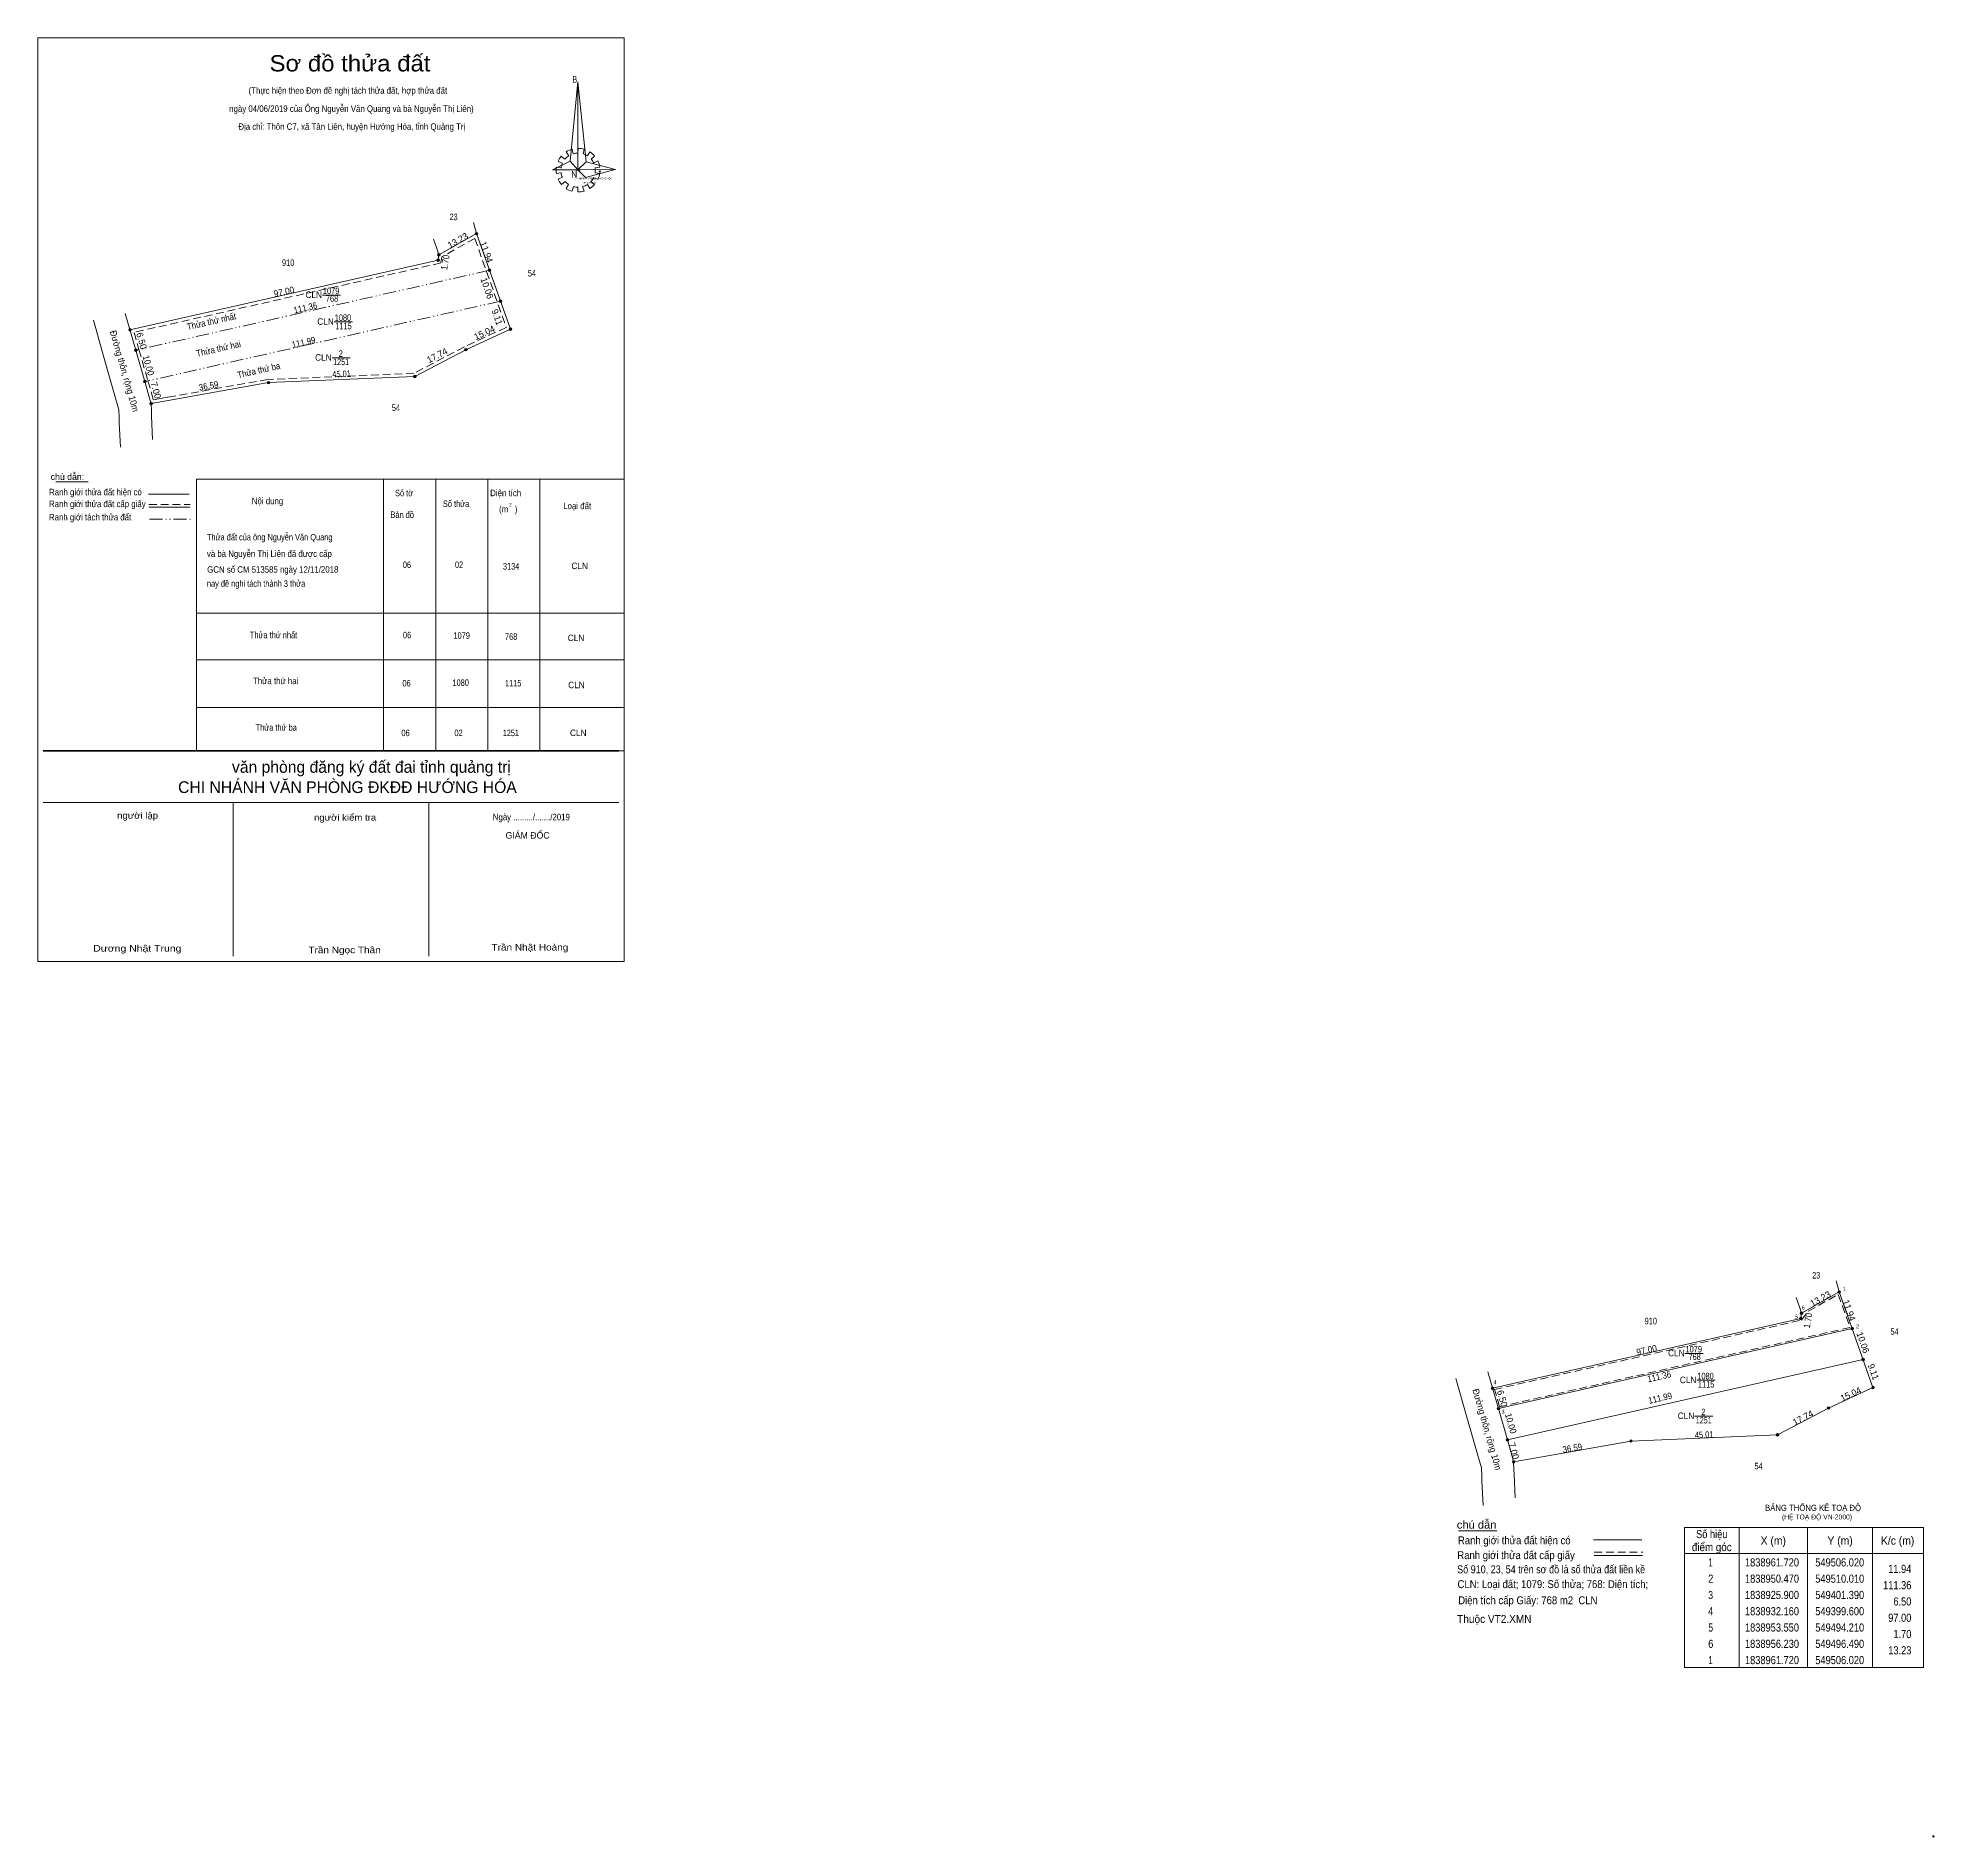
# Model space of a CAD drawing. Header units: metres. Extents: x 548953 to 549535, y 1838794 to 1839347.
import ezdxf
from ezdxf.enums import TextEntityAlignment as Align

# ---------------------------------------------------------------- set-up
doc = ezdxf.new("R2010")
doc.units = ezdxf.units.M
doc.header["$LTSCALE"] = 0.8
doc.header["$PDMODE"] = 32
doc.header["$PDSIZE"] = 0.4
doc.linetypes.add('DASH_DOUBLE_DOT', pattern=[9.2, 5, -1.2, 0.3, -1.2, 0.3, -1.2])
doc.linetypes.add('MEDIUM_DASHED', pattern=[4.5, 3, -1.5])
for name, color, linetype, lineweight in [('1', 7, 'Continuous', 13), ('17', 7, 'Continuous', 13), ('3', 7, 'Continuous', 13), ('6', 7, 'Continuous', 13), ('63', 7, 'Continuous', 13)]:
    doc.layers.add(name, color=color, linetype=linetype, lineweight=lineweight)
doc.layers.add('7', color=7, linetype='Continuous')

msp = doc.modelspace()

# ---------------------------------------------------------------- hatches: boundary and pattern name
at = {"layer": '3'}
for points in [[(549087.96, 1839286.71, 1), (549087.16, 1839286.71, 1)], [(549076.15, 1839278.54, 1), (549075.35, 1839278.54, 1)], [(549076.43, 1839280.22, 1), (549075.63, 1839280.22, 1)], [(549091.95, 1839275.46, 1), (549091.15, 1839275.46, 1)], [(549095.31, 1839265.98, 1), (549094.51, 1839265.98, 1)], [(548981.54, 1839257.15, 1), (548980.74, 1839257.15, 1)], [(549098.36, 1839257.39, 1), (549097.56, 1839257.39, 1)], [(548983.33, 1839250.89, 1), (548982.53, 1839250.89, 1)], [(549084.71, 1839251.08, 1), (549083.91, 1839251.08, 1)], [(548986.08, 1839241.28, 1), (548985.28, 1839241.28, 1)], [(549024.04, 1839240.95, 1), (549023.24, 1839240.95, 1)], [(549069.01, 1839242.83, 1), (549068.21, 1839242.83, 1)], [(548988.01, 1839234.56, 1), (548987.21, 1839234.56, 1)], [(549506.42, 1838961.72, 1), (549505.62, 1838961.72, 1)], [(549494.61, 1838953.55, 1), (549493.81, 1838953.55, 1)], [(549494.89, 1838955.23, 1), (549494.09, 1838955.23, 1)], [(549510.41, 1838950.47, 1), (549509.61, 1838950.47, 1)], [(549513.77, 1838940.99, 1), (549512.97, 1838940.99, 1)], [(549400, 1838932.16, 1), (549399.2, 1838932.16, 1)], [(549516.82, 1838932.4, 1), (549516.02, 1838932.4, 1)], [(549401.79, 1838925.9, 1), (549400.99, 1838925.9, 1)], [(549503.17, 1838926.09, 1), (549502.37, 1838926.09, 1)], [(549487.47, 1838917.84, 1), (549486.67, 1838917.84, 1)], [(549404.54, 1838916.29, 1), (549403.74, 1838916.29, 1)], [(549442.5, 1838915.96, 1), (549441.7, 1838915.96, 1)], [(549406.47, 1838909.57, 1), (549405.67, 1838909.57, 1)]]:
    msp.add_hatch(color=256, dxfattribs=at).paths.add_polyline_path(points)

# ---------------------------------------------------------------- linework, layer by layer
at = {"layer": '1'}
for p, q in [((549113.92, 1839308.35), (549112.61, 1839308.89)), ((549113.57, 1839310.53), (549114.66, 1839309.58)), ((549115.88, 1839310.63), (549115.1, 1839311.81)), ((549116.89, 1839312.63), (549117.24, 1839311.22)), ((549118.72, 1839311.44), (549118.76, 1839312.9)), ((549120.64, 1839312.63), (549120.29, 1839311.17)), ((549121.6, 1839310.63), (549122.39, 1839311.81)), ((549123.83, 1839310.53), (549122.73, 1839309.62)), ((549123.52, 1839308.39), (549124.83, 1839309.03)), ((549112.05, 1839307.12), (549113.48, 1839306.89)), ((549113.48, 1839305.43), (549112.05, 1839305.21)), ((549112.61, 1839303.43), (549113.92, 1839304.07)), ((549114.79, 1839302.7), (549113.66, 1839301.79)), ((549115.1, 1839300.56), (549115.84, 1839301.84)), ((549118.02, 1839306.25), (549119.42, 1839306.25)), ((549122.65, 1839302.7), (549123.83, 1839301.84)), ((549124.87, 1839303.38), (549123.43, 1839303.93)), ((549125.44, 1839307.12), (549123.96, 1839306.89)), ((549123.96, 1839305.43), (549125.44, 1839305.21)), ((549117.32, 1839301.15), (549116.89, 1839299.74)), ((549118.72, 1839299.51), (549118.72, 1839300.93)), ((549120.16, 1839301.15), (549120.6, 1839299.79)), ((549122.39, 1839300.56), (549121.6, 1839301.79)), ((549001.56, 1839211.28), (549132.87, 1839211.28)), ((549001.56, 1839211.28), (549001.56, 1839127.94)), ((549059.04, 1839211.28), (549059.04, 1839127.94)), ((549075.04, 1839211.28), (549075.04, 1839127.94)), ((549091.04, 1839211.28), (549091.04, 1839127.94)), ((549107.04, 1839211.28), (549107.04, 1839127.94)), ((549001.56, 1839170.14), (549132.87, 1839170.14)), ((549001.56, 1839155.86), (549132.87, 1839155.86)), ((549001.56, 1839141.19), (549132.87, 1839141.19)), ((549131.28, 1839127.94), (549132.87, 1839127.94)), ((548952.87, 1839126.39), (548952.87, 1839063.22)), ((548954.48, 1839112.07), (549131.28, 1839112.07)), ((549012.87, 1839112.07), (549012.87, 1839064.83)), ((549072.87, 1839112.07), (549072.87, 1839064.83))]:
    msp.add_line(p, q, dxfattribs=at)
at = {"layer": '1', "lineweight": 35}
msp.add_line((548954.48, 1839127.94), (549131.28, 1839127.94), dxfattribs=at)
at = {"layer": '1'}
for points in [[(548952.87, 1839063.22), (548952.87, 1839346.81), (549132.87, 1839346.81), (549132.87, 1839063.22)], [(548952.87, 1839063.22), (548952.87, 1839346.81), (549132.87, 1839346.81), (549132.87, 1839063.22)], [(549118.63, 1839333.3), (549118.72, 1839306.3), (549116.36, 1839308.99)], [(549118.63, 1839333.3), (549118.72, 1839306.3), (549121.21, 1839308.8)], [(549110.87, 1839306.3), (549116.36, 1839308.99), (549118.72, 1839306.3)], [(549130.24, 1839306.39), (549118.72, 1839306.3), (549121.21, 1839308.8)], [(549130.15, 1839306.44), (549120.99, 1839303.98), (549118.72, 1839306.3)]]:
    msp.add_lwpolyline(points, close=True, dxfattribs=at)
for centre, major_axis, start_param, end_param in [((549118.7427, 1839306.2052), (6.7299, 0), 2.43958176, 2.72400246), ((549118.7427, 1839306.2052), (5.2744, 0), 2.72368549, 3.01515824), ((549118.7427, 1839306.2052), (5.2744, 0), 2.13373541, 2.44496261), ((549118.7427, 1839306.2052), (6.7299, 0), 1.84955988, 2.13900916), ((549118.7427, 1839306.2052), (5.2744, 0), 1.56985589, 1.85611068), ((549118.7427, 1839306.2052), (6.7299, 0), 1.27924208, 1.56332225), ((549118.7427, 1839306.2052), (5.2744, 0), 1.00270906, 1.2755622), ((549118.7427, 1839306.2052), (6.7299, 0), 0.71056237, 0.99687234), ((549118.7427, 1839306.2052), (5.2744, 0), 0.42678376, 0.70646463), ((549118.7427, 1839306.2052), (6.7299, 0), 0.1390515, 0.43393316), ((549118.7427, 1839306.2052), (6.7299, 0), 3.00667928, 3.29139349), ((549118.7427, 1839306.2052), (6.7299, 0), 3.56988637, 3.85691866), ((549118.7427, 1839306.2052), (5.2744, 0), 3.28229955, 3.56105054), ((549118.7427, 1839306.2052), (5.2744, 0), 3.86077574, 4.13258255), ((549118.7427, 1839306.2052), (5.2744, 0), 5.56137327, 5.83951437), ((549118.7427, 1839306.2052), (5.2744, 0), 6.13558388, 6.41618463), ((549118.7427, 1839306.2052), (6.7299, 0), 5.85230288, 6.13839648), ((549118.7043, 1839306.1652), (6.7299, 0), 4.1470906, 4.43659307), ((549118.7427, 1839306.2052), (5.2744, 0), 4.43854677, 4.71314001), ((549118.7427, 1839306.2052), (6.7299, 0), 4.71301008, 4.99761054), ((549118.7427, 1839306.2052), (5.2744, 0), 4.99087134, 5.28933161), ((549118.7427, 1839306.2052), (6.7299, 0), 5.28561416, 5.56798705)]:
    msp.add_ellipse(centre, major_axis=major_axis, ratio=0.995001, start_param=start_param, end_param=end_param, dxfattribs=at)
msp.add_point((549125.44, 1839305.75), dxfattribs=at)
at = {"layer": '17'}
for p, q in [((548958.4, 1839210.53), (548968.34, 1839210.53)), ((549389.13, 1838888.39), (549400.86, 1838888.39))]:
    msp.add_line(p, q, dxfattribs=at)
at = {"layer": '3'}
for p, q in [((549075.37, 1839282.14), (549074.36, 1839285.06)), ((549087.56, 1839286.71), (549079.44, 1839282.14)), ((549087.56, 1839286.71), (549086.67, 1839290.1)), ((549040.22, 1839267.84), (549045.82, 1839267.84)), ((548979.7, 1839262.17), (548982.93, 1839250.9)), ((548973.26, 1839248.32), (548969.89, 1839260.1)), ((549043.85, 1839259.59), (549049.45, 1839259.59)), ((548982.93, 1839250.9), (548985.68, 1839241.28)), ((548976.93, 1839235.49), (548973.26, 1839248.32)), ((549043.19, 1839248.57), (549048.79, 1839248.57)), ((548985.68, 1839241.28), (548987.34, 1839235.49)), ((548977.8, 1839230.68), (548977.74, 1839232.25)), ((548987.34, 1839235.49), (548987.61, 1839234.56)), ((548992.85, 1839235.49), (548987.61, 1839234.56)), ((548992.68, 1839236.47), (548988.32, 1839235.7)), ((548977.87, 1839228.75), (548977.8, 1839230.68)), ((548977.87, 1839228.75), (548978.24, 1839221.19)), ((548988.03, 1839223.53), (548987.76, 1839230.68)), ((549506.02, 1838961.72), (549505.13, 1838965.11)), ((549493.83, 1838957.15), (549492.82, 1838960.07)), ((549506.02, 1838961.72), (549497.9, 1838957.15)), ((549510.01, 1838950.47), (549401.39, 1838925.9)), ((549513.37, 1838940.99), (549404.14, 1838916.29)), ((549458.68, 1838942.85), (549464.28, 1838942.85)), ((549391.72, 1838923.33), (549388.35, 1838935.11)), ((549398.16, 1838937.18), (549401.39, 1838925.91)), ((549462.31, 1838934.6), (549467.91, 1838934.6)), ((549401.39, 1838925.91), (549404.14, 1838916.29)), ((549461.65, 1838923.58), (549467.25, 1838923.58)), ((549395.39, 1838910.5), (549391.72, 1838923.33)), ((549404.14, 1838916.29), (549405.8, 1838910.5)), ((549396.26, 1838905.69), (549396.2, 1838907.26)), ((549405.8, 1838910.5), (549406.07, 1838909.57)), ((549411.31, 1838910.5), (549406.07, 1838909.57)), ((549396.33, 1838903.76), (549396.26, 1838905.69)), ((549396.33, 1838903.76), (549396.7, 1838896.2)), ((549406.49, 1838898.54), (549406.22, 1838905.69))]:
    msp.add_line(p, q, dxfattribs=at)
at = {"layer": '3', "linetype": 'MEDIUM_DASHED'}
for p, q in [((549087.02, 1839285.26), (549076.94, 1839279.59)), ((549076.94, 1839279.59), (549076.63, 1839277.71)), ((549076.63, 1839277.71), (548982.39, 1839256.4)), ((548982.39, 1839256.4), (548983.89, 1839251.18)), ((548983.89, 1839251.17), (548986.64, 1839241.55)), ((548986.64, 1839241.56), (548988.32, 1839235.7))]:
    msp.add_line(p, q, dxfattribs=at)
at = {"layer": '3', "linetype": 'DASH_DOUBLE_DOT'}
for p, q in [((549091.55, 1839275.46), (548982.93, 1839250.89)), ((549094.91, 1839265.98), (548985.68, 1839241.28))]:
    msp.add_line(p, q, dxfattribs=at)
at = {"layer": '3', "linetype": 'MEDIUM_DASHED'}
msp.add_lwpolyline([(549087.02, 1839285.26), (549096.71, 1839257.92), (549083.87, 1839251.98), (549068.34, 1839243.82), (549023.53, 1839241.95), (548992.68, 1839236.47)], dxfattribs=at)
at = {"layer": '3'}
for points in [[(549087.56, 1839286.71), (549097.96, 1839257.39), (549084.31, 1839251.08), (549068.61, 1839242.83), (549023.64, 1839240.95), (548992.85, 1839235.49)], [(549076.03, 1839280.22), (549075.75, 1839278.54), (548981.14, 1839257.15)], [(549079.44, 1839282.14), (549076.03, 1839280.22), (549075.37, 1839282.14)], [(548977.74, 1839232.25), (548977.72, 1839232.74), (548976.93, 1839235.49)], [(548987.76, 1839230.68), (548987.7, 1839232.25), (548987.61, 1839234.56)], [(549506.02, 1838961.72), (549516.42, 1838932.4), (549502.77, 1838926.09), (549487.07, 1838917.84), (549442.1, 1838915.96), (549411.31, 1838910.5)], [(549494.49, 1838955.23), (549494.21, 1838953.55), (549399.6, 1838932.16)], [(549497.9, 1838957.15), (549494.49, 1838955.23), (549493.83, 1838957.15)], [(549396.2, 1838907.26), (549396.18, 1838907.75), (549395.39, 1838910.5)], [(549406.22, 1838905.69), (549406.16, 1838907.26), (549406.07, 1838909.57)]]:
    msp.add_lwpolyline(points, dxfattribs=at)
for centre in [(549087.56, 1839286.71), (549075.75, 1839278.54), (549076.03, 1839280.22), (549091.55, 1839275.46), (549094.91, 1839265.98), (548981.14, 1839257.15), (549097.96, 1839257.39), (548982.93, 1839250.89), (549084.31, 1839251.08), (548985.68, 1839241.28), (549023.64, 1839240.95), (549068.61, 1839242.83), (548987.61, 1839234.56), (549506.02, 1838961.72), (549494.21, 1838953.55), (549494.49, 1838955.23), (549510.01, 1838950.47), (549513.37, 1838940.99), (549399.6, 1838932.16), (549516.42, 1838932.4), (549401.39, 1838925.9), (549502.77, 1838926.09), (549487.07, 1838917.84), (549404.14, 1838916.29), (549442.1, 1838915.96), (549406.07, 1838909.57)]:
    msp.add_circle(centre, 0.4, dxfattribs=at)
at = {"layer": '6'}
for p, q in [((548986.78, 1839206.69), (548999.32, 1839206.69)), ((548986.98, 1839202.67), (548999.5, 1839202.67)), ((549430.6, 1838885.57), (549445.41, 1838885.57)), ((549430.83, 1838880.83), (549445.63, 1838880.83))]:
    msp.add_line(p, q, dxfattribs=at)
at = {"layer": '6', "linetype": 'MEDIUM_DASHED'}
for p, q in [((548986.98, 1839203.51), (548999.6, 1839203.51)), ((549430.83, 1838881.83), (549445.73, 1838881.83))]:
    msp.add_line(p, q, dxfattribs=at)
at = {"layer": '6'}
msp.add_point((549534.98, 1838794.54), dxfattribs=at)
at = {"layer": '63', "linetype": 'DASH_DOUBLE_DOT'}
msp.add_line((548987.16, 1839199.05), (548999.76, 1839199.05), dxfattribs=at)
at = {"layer": '63'}
for p, q in [((549475.3, 1838889.38), (549475.3, 1838846.38)), ((549496.3, 1838889.38), (549496.3, 1838846.38)), ((549516.3, 1838889.38), (549516.3, 1838846.38)), ((549458.5, 1838881.38), (549531.9, 1838881.38))]:
    msp.add_line(p, q, dxfattribs=at)
at = {"layer": '63', "linetype": 'MEDIUM_DASHED'}
msp.add_lwpolyline([(549505.75, 1838960.99), (549509.35, 1838950.83), (549401.74, 1838926.49), (549400.23, 1838931.79), (549494.5, 1838953.1), (549496.54, 1838955.81)], close=True, dxfattribs=at)
at = {"layer": '63'}
msp.add_lwpolyline([(549458.5, 1838889.38), (549531.9, 1838889.38), (549531.9, 1838846.38), (549458.5, 1838846.38)], close=True, dxfattribs=at)

# ---------------------------------------------------------------- texts
at = {"layer": '1'}
for s, height, width, p in [('Sơ đồ thửa đất', 5, 1.1, (549048.71, 1839336.52)), ('768', 2, 0.85, (549043.2, 1839265.81)), ('1115', 2, 0.85, (549046.72, 1839257.36)), ('768', 2, 0.85, (549461.66, 1838940.82)), ('1115', 2, 0.85, (549465.18, 1838932.37))]:
    msp.add_text(s, height=height, dxfattribs=dict(at, width=width)).set_placement(p, align=Align.CENTER)
for s, height, width, p in [('B', 2, 0.85, (549116.96, 1839333.09)), ('N', 2, 0.95, (549116.64, 1839303.95)), ('TỈNH quảng trị', 0.5, 1.1, (549119.52, 1839302.12)), ('BẢNG THỐNG KÊ TOẠ ĐỘ ', 1.863, 0.95, (549483.29, 1838894.51)), ('(HỆ TOẠ ĐỘ VN-2000)', 1.507, 0.9, (549488.48, 1838891.88))]:
    msp.add_text(s, height=height, dxfattribs=dict(at, width=width)).set_placement(p)
msp.add_text('CHI NHÁNH VPĐKĐĐ-HƯỚNG HÓA', height=0.5, dxfattribs=at).set_placement((549117.62, 1839303.4))
for s, height, p in [('văn phòng đăng ký đất đai tỉnh quảng trị', 3.6, (549098.11, 1839121.15)), ('CHI NHÁNH VĂN PHÒNG ĐKĐĐ HƯỚNG HÓA', 3.6, (549099.92, 1839114.94)), ('GIÁM ĐỐC', 2, (549110.02, 1839100.95))]:
    msp.add_text(s, height=height, dxfattribs=at).set_placement(p, align=Align.RIGHT)
for s, width, p in [('người lập', 1.1, (548989.77, 1839107.05)), ('người kiểm tra', 1.1, (549056.76, 1839106.43)), ('Dương Nhật Trung', 1.2, (548996.94, 1839066.25)), ('Trần Ngọc Thân', 1.15, (549058.15, 1839065.76)), ('Trần Nhật Hoàng', 1.15, (549115.76, 1839066.58))]:
    msp.add_text(s, height=2, dxfattribs=dict(at, width=width)).set_placement(p, align=Align.RIGHT)
at = {"layer": '3'}
for s, width, p in [('23', 0.8, (549080.535, 1839290.85)), ('910', 0.85, (549029.715, 1839276.8)), ('54', 0.85, (549104.58, 1839273.56)), ('CLN', 0.95, (549037.565, 1839266.97)), ('1079', 0.85, (549042.915, 1839268.15)), ('1080', 0.85, (549046.54, 1839259.9)), ('CLN', 0.95, (549041.195, 1839258.72)), ('CLN', 0.95, (549040.535, 1839247.7)), ('2', 0.8, (549045.88, 1839248.88)), ('1251', 0.8, (549045.97, 1839246.34)), ('54', 0.85, (549062.82, 1839232.26)), ('23', 0.8, (549498.995, 1838965.86)), ('910', 0.85, (549448.175, 1838951.81)), ('54', 0.85, (549523.04, 1838948.57)), ('CLN', 0.95, (549456.025, 1838941.98)), ('1079', 0.85, (549461.375, 1838943.16)), ('CLN', 0.95, (549459.655, 1838933.73)), ('1080', 0.85, (549465, 1838934.91)), ('CLN', 0.95, (549458.995, 1838922.71)), ('1251', 0.8, (549464.43, 1838921.35)), ('2', 0.8, (549464.34, 1838923.89)), ('54', 0.85, (549481.28, 1838907.27))]:
    msp.add_text(s, height=2, dxfattribs=dict(at, width=width)).set_placement(p, align=Align.CENTER)
for s, rotation, width, p in [('Thửa thứ nhất', 12.738, 0.9, (549006.3845, 1839258.7967)), ('Đường thôn, rộng 10m', 285.969, 0.95, (548978.4823, 1839244.2451)), ('Thửa thứ hai', 12.738, 0.9, (549008.5345, 1839250.4453)), ('111.99', 12.744, 0.9, (549034.6794, 1839252.3621)), ('10.00', 285.969, 0.95, (548985.8585, 1839245.9901)), ('Thửa thứ ba', 12.738, 0.9, (549020.9045, 1839243.7684)), ('45.01', 2.394, 0.85, (549046.1532, 1839242.6284)), ('36.59', 10.057, 0.9, (549005.4604, 1839238.9657)), ('Đường thôn, rộng 10m', 285.969, 0.95, (549396.9423, 1838919.2551)), ('111.99', 12.744, 0.9, (549451.2794, 1838928.1821)), ('10.00', 285.969, 0.95, (549404.2285, 1838921.1101)), ('45.01', 2.394, 0.85, (549464.6132, 1838916.8984)), ('36.59', 10.057, 0.9, (549424.2604, 1838912.7957))]:
    msp.add_text(s, height=2, rotation=rotation, dxfattribs=dict(at, width=width)).set_placement(p, align=Align.CENTER)
for s, rotation, p in [('15.04', 24.81, (549090.3954, 1839255.3624)), ('17.74', 27.721, (549075.9448, 1839248.4247)), ('7.00', 286.024, (548988.1405, 1839238.351)), ('15.04', 24.81, (549510.0254, 1838929.4424)), ('17.74', 27.721, (549495.3948, 1838922.2047)), ('7.00', 286.024, (549405.1805, 1838912.651))]:
    msp.add_text(s, height=2, rotation=rotation, dxfattribs=at).set_placement(p, align=Align.CENTER)
at = {"layer": '6'}
msp.add_text('chú dẫn:', height=2, dxfattribs=at).set_placement((548956.8, 1839211.07))
for s, height, width, p in [('Ranh giới thửa đất cấp giấy', 2, 0.9, (548956.28, 1839202.73)), ('Ranh giới thửa đất hiện có ', 2, 0.9, (548956.3, 1839206.35)), ('Nội dung', 2, 0.9, (549018.56, 1839203.63)), ('Số tờ', 2, 0.85, (549062.54, 1839206.07)), ('Số thửa', 2, 0.85, (549077.24, 1839202.77)), ('Diện tích', 2, 0.9, (549091.76, 1839206.09)), ('(m   )', 2, 0.9, (549094.5, 1839201.11)), ('2', 1, 0.8, (549097.6, 1839202.98)), ('Loại đất', 2, 0.9, (549114.18, 1839202.11)), ('Ranh giới tách thửa đất', 2, 0.9, (548956.26, 1839198.65)), ('Bản đồ', 2, 0.85, (549061.14, 1839199.41)), ('Thửa đất của ông Nguyễn Văn Quang', 2, 0.85, (549004.78, 1839192.51)), ('và bà Nguyễn Thị Liên đã được cấp ', 2, 0.9, (549004.76, 1839187.43)), ('06', 2, 0.85, (549064.94, 1839184.03)), ('02', 2, 0.85, (549080.94, 1839184.03)), ('3134', 2, 0.85, (549095.66, 1839183.55)), ('CLN', 2, 0.95, (549116.7, 1839183.69)), ('nay đề nghi tách thành 3 thửa', 2, 0.85, (549004.76, 1839178.27)), ('GCN số CM 513585 ngày 12/11/2018', 2, 0.9, (549004.86, 1839182.59)), ('Thửa thứ nhất', 2, 0.85, (549017.96, 1839162.47)), ('06', 2, 0.85, (549064.98, 1839162.45)), ('1079', 2, 0.85, (549080.48, 1839162.29)), ('768', 2, 0.85, (549096.3, 1839161.97)), ('CLN', 2, 0.95, (549115.58, 1839161.59)), ('Thửa thứ hai', 2, 0.9, (549018.92, 1839148.37)), ('06', 2, 0.85, (549064.82, 1839147.67)), ('1080', 2, 0.85, (549080.16, 1839147.83)), ('1115', 2, 0.85, (549096.3, 1839147.67)), ('CLN', 2, 0.95, (549115.72, 1839147.13)), ('Thửa thứ ba', 2, 0.85, (549019.72, 1839134.07)), ('06', 2, 0.85, (549064.5, 1839132.41)), ('02', 2, 0.85, (549080.78, 1839132.41)), ('1251', 2, 0.8, (549095.66, 1839132.41)), ('CLN', 2, 0.95, (549116.26, 1839132.43)), ('chú dẫn', 2.43, 1.05, (549388.63, 1838889.05)), ('Ranh giới thửa đất hiện có ', 2.43, 0.9, (549388.95, 1838884.26)), ('Số 910, 23, 54 trên sơ đồ là số thửa đất liền kề', 2.43, 0.85, (549388.73, 1838875.34)), ('Ranh giới thửa đất cấp giấy', 2.43, 0.9, (549388.77, 1838879.69)), ('CLN: Loại đất; 1079: Số thửa; 768: Diện tích;', 2.43, 0.9, (549388.83, 1838870.79)), ('Diện tích cấp Giấy: 768 m2  CLN', 2.43, 0.9, (549389.05, 1838865.84)), ('Thuộc VT2.XMN', 2.43, 0.95, (549388.73, 1838860.11))]:
    msp.add_text(s, height=height, dxfattribs=dict(at, width=width)).set_placement(p)
at = {"layer": '6', "width": 0.9}
msp.add_text('Ngày ........./......./2019', height=2, dxfattribs=at).set_placement((549104.4, 1839106.57), align=Align.CENTER)
at = {"layer": '63'}
for s, rotation, p in [('13.23', 29.374, (549082.2945, 1839283.7443)), ('11.94', 289.528, (549089.6809, 1839280.7443)), ('10.06', 289.528, (549089.8591, 1839269.6192)), ('6.50', 285.957, (548983.7477, 1839253.5399)), ('13.23', 29.374, (549500.7545, 1838958.7543)), ('11.94', 289.528, (549508.1391, 1838955.7593)), ('10.06', 289.528, (549512.3991, 1838945.8693)), ('6.50', 285.957, (549401.6077, 1838928.7599))]:
    msp.add_text(s, height=2, rotation=rotation, dxfattribs=at).set_placement(p, align=Align.CENTER)
for s, height, rotation, width, p in [('1.70', 1.999, 80.538, 0.9, (549078.9176, 1839277.7356)), ('97.00', 2, 12.74, 0.95, (549028.6645, 1839267.9006)), ('111.36', 2, 12.746, 0.9, (549035.2394, 1839262.9745)), ('9.11', 2, 289.528, 0.95, (549092.9537, 1839260.7392)), ('1.70', 2, 80.538, 0.9, (549497.4176, 1838952.8056)), ('97.00', 2, 12.74, 0.95, (549447.1195, 1838942.9094)), ('111.36', 2, 12.746, 0.9, (549450.9794, 1838934.7745)), ('9.11', 2, 289.528, 0.95, (549515.6037, 1838936.8693))]:
    msp.add_text(s, height=height, rotation=rotation, dxfattribs=dict(at, width=width)).set_placement(p, align=Align.CENTER)
for s, height, width, p in [(' 1', 1.25, 0.75, (549508.1, 1838962.09)), (' 5', 1.25, 0.8, (549493.36, 1838953.52)), (' 6', 1.25, 0.85, (549495.44, 1838956.29)), (' 2', 1.25, 0.85, (549512.19, 1838950.57)), (' 4', 1.25, 0.85, (549400.81, 1838933.37)), (' 3', 1.25, 0.8, (549403.27, 1838924.33)), ('11.94', 2.5, 0.85, (549528.2, 1838875.44)), ('111.36', 2.5, 0.85, (549528.21, 1838870.44)), ('6.50', 2.5, 0.85, (549528.21, 1838865.44)), ('97.00', 2.5, 0.85, (549528.2, 1838860.44)), ('1.70', 2.5, 0.85, (549528.21, 1838855.44)), ('13.23', 2.5, 0.85, (549528.21, 1838850.44))]:
    msp.add_text(s, height=height, dxfattribs=dict(at, width=width)).set_placement(p, align=Align.RIGHT)
for s, width, p in [('Số hiệu', 0.85, (549466.91, 1838886.14)), ('điểm góc', 0.9, (549466.91, 1838882.14)), ('X (m)', 0.95, (549485.8, 1838884.14)), ('Y (m)', 0.95, (549506.315, 1838884.14)), ('K/c (m)', 0.95, (549523.99, 1838884.14)), (' 1', 0.75, (549466.195, 1838877.44)), ('1838961.720', 0.85, (549485.4, 1838877.44)), ('549506.020', 0.85, (549506.205, 1838877.44)), (' 2', 0.85, (549466.21, 1838872.44)), ('1838950.470', 0.85, (549485.4, 1838872.44)), ('549510.010', 0.85, (549506.205, 1838872.44)), (' 3', 0.8, (549466.19, 1838867.44)), ('1838925.900', 0.85, (549485.4, 1838867.44)), ('549401.390', 0.85, (549506.205, 1838867.44)), (' 4', 0.85, (549466.195, 1838862.44)), (' 5', 0.8, (549466.21, 1838857.44)), ('1838932.160', 0.85, (549485.4, 1838862.44)), ('1838953.550', 0.85, (549485.4, 1838857.44)), ('549399.600', 0.85, (549506.205, 1838862.44)), ('549494.210', 0.85, (549506.205, 1838857.44)), (' 6', 0.85, (549466.21, 1838852.44)), ('1838956.230', 0.85, (549485.4, 1838852.44)), ('549496.490', 0.85, (549506.205, 1838852.44)), (' 1', 0.75, (549466.195, 1838847.44)), ('1838961.720', 0.85, (549485.4, 1838847.44)), ('549506.020', 0.85, (549506.205, 1838847.44))]:
    msp.add_text(s, height=2.5, dxfattribs=dict(at, width=width)).set_placement(p, align=Align.CENTER)
at = {"layer": '7', "width": 0.9}
for s, p in [('(Thực hiện theo Đơn đề nghị tách thửa đất, hợp thửa đất ', (549048.395, 1839329.65)), ('ngày 04/06/2019 của Ông Nguyễn Văn Quang và bà Nguyễn Thị Liên)', (549049.155, 1839324.09)), ('Địa chỉ: Thôn C7, xã Tân Liên, huyện Hướng Hóa, tỉnh Quảng Trị', (549049.265, 1839318.59))]:
    msp.add_text(s, height=2, dxfattribs=at).set_placement(p, align=Align.CENTER)

doc.saveas('drawing.dxf')
